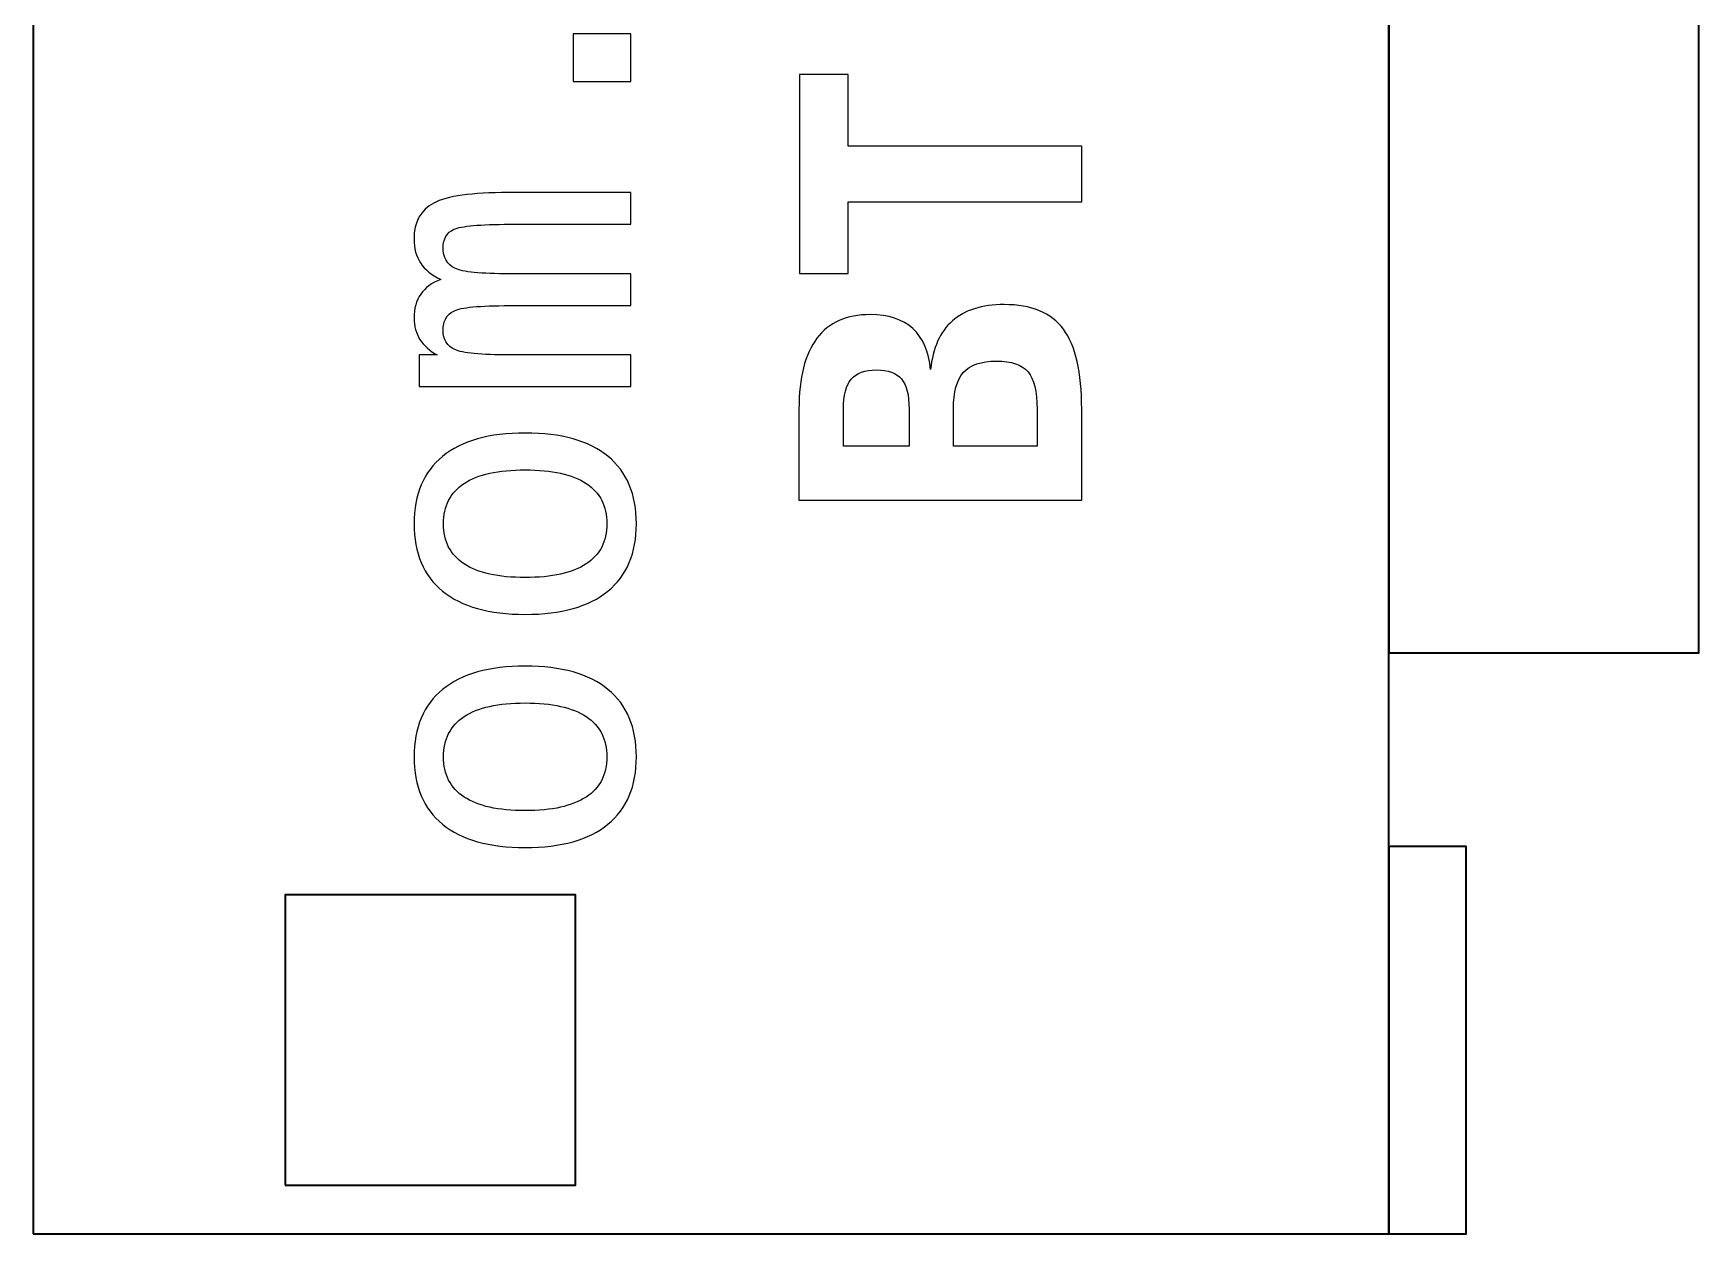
# Model space of a CAD drawing. Header units: centimetres. Extents: x -10.715 to -10.285, y -15.15 to -14.55.
# Drawn here: x -10.715 to -10.285, y -15.15 to -14.84 of the extents above; entities that cross this region are included whole.
import ezdxf

# ---------------------------------------------------------------- set-up
doc = ezdxf.new("R2010")
doc.units = ezdxf.units.CM
doc.header["$MEASUREMENT"] = 0
doc.layers.add('Layer 1', color=7, linetype='Continuous')

msp = doc.modelspace()

# ---------------------------------------------------------------- linework, layer by layer
at = {"layer": 'Layer 1', "color": 7, "lineweight": 35}
for points in [[(-10.715, -15.15), (-10.715, -15.15), (-10.715, -14.55), (-10.715, -14.55), (-10.715, -14.55), (-10.715, -14.55), (-10.365, -14.55), (-10.365, -14.55), (-10.365, -14.55), (-10.365, -14.55), (-10.365, -15.15), (-10.365, -15.15), (-10.365, -15.15), (-10.365, -15.15), (-10.715, -15.15), (-10.715, -15.15)], [(-10.365, -15), (-10.365, -15), (-10.365, -14.7), (-10.365, -14.7), (-10.365, -14.7), (-10.365, -14.7), (-10.285, -14.7), (-10.285, -14.7), (-10.285, -14.7), (-10.285, -14.7), (-10.285, -15), (-10.285, -15), (-10.285, -15), (-10.285, -15), (-10.365, -15), (-10.365, -15)], [(-10.365, -15.15), (-10.365, -15.15), (-10.365, -15.05), (-10.365, -15.05), (-10.365, -15.05), (-10.365, -15.05), (-10.345, -15.05), (-10.345, -15.05), (-10.345, -15.05), (-10.345, -15.05), (-10.345, -15.15), (-10.345, -15.15), (-10.345, -15.15), (-10.345, -15.15), (-10.365, -15.15), (-10.365, -15.15)], [(-10.65, -15.1375), (-10.65, -15.1375), (-10.65, -15.0625), (-10.65, -15.0625), (-10.65, -15.0625), (-10.65, -15.0625), (-10.575, -15.0625), (-10.575, -15.0625), (-10.575, -15.0625), (-10.575, -15.0625), (-10.575, -15.1375), (-10.575, -15.1375), (-10.575, -15.1375), (-10.575, -15.1375), (-10.65, -15.1375), (-10.65, -15.1375)]]:
    msp.add_open_spline(points, degree=3, knots=[0, 0, 0, 0, 0.25, 0.25, 0.25, 0.25, 0.5, 0.5, 0.5, 0.5, 0.75, 0.75, 0.75, 0.75, 1, 1, 1, 1], dxfattribs=at)
at = {"layer": 'Layer 1', "color": 250}
for points, knots in [([(-10.5756, -14.85247), (-10.5756, -14.85247), (-10.5756, -14.84017), (-10.5756, -14.84017), (-10.5756, -14.84017), (-10.5756, -14.84017), (-10.5607, -14.84017), (-10.5607, -14.84017), (-10.5607, -14.84017), (-10.5607, -14.84017), (-10.5607, -14.85247), (-10.5607, -14.85247), (-10.5607, -14.85247), (-10.5607, -14.85247), (-10.5756, -14.85247), (-10.5756, -14.85247)], [0, 0, 0, 0, 0.25, 0.25, 0.25, 0.25, 0.5, 0.5, 0.5, 0.5, 0.75, 0.75, 0.75, 0.75, 1, 1, 1, 1]), ([(-10.5756, -14.85247), (-10.5756, -14.85247), (-10.5756, -14.84017), (-10.5756, -14.84017), (-10.5756, -14.84017), (-10.5756, -14.84017), (-10.5607, -14.84017), (-10.5607, -14.84017), (-10.5607, -14.84017), (-10.5607, -14.84017), (-10.5607, -14.85247), (-10.5607, -14.85247), (-10.5607, -14.85247), (-10.5607, -14.85247), (-10.5756, -14.85247), (-10.5756, -14.85247)], [0, 0, 0, 0, 0.25, 0.25, 0.25, 0.25, 0.5, 0.5, 0.5, 0.5, 0.75, 0.75, 0.75, 0.75, 1, 1, 1, 1]), ([(-10.4443, -14.86915), (-10.4443, -14.86915), (-10.4443, -14.88355), (-10.4443, -14.88355), (-10.4443, -14.88355), (-10.4443, -14.88355), (-10.5046, -14.88355), (-10.5046, -14.88355), (-10.5046, -14.88355), (-10.5046, -14.88355), (-10.5046, -14.90205), (-10.5046, -14.90205), (-10.5046, -14.90205), (-10.5046, -14.90205), (-10.5172, -14.90205), (-10.5172, -14.90205), (-10.5172, -14.90205), (-10.5172, -14.90205), (-10.5172, -14.85065), (-10.5172, -14.85065), (-10.5172, -14.85065), (-10.5172, -14.85065), (-10.5046, -14.85065), (-10.5046, -14.85065), (-10.5046, -14.85065), (-10.5046, -14.85065), (-10.5046, -14.86915), (-10.5046, -14.86915), (-10.5046, -14.86915), (-10.5046, -14.86915), (-10.4443, -14.86915), (-10.4443, -14.86915)], [0, 0, 0, 0, 0.125, 0.125, 0.125, 0.125, 0.25, 0.25, 0.25, 0.25, 0.375, 0.375, 0.375, 0.375, 0.5, 0.5, 0.5, 0.5, 0.625, 0.625, 0.625, 0.625, 0.75, 0.75, 0.75, 0.75, 0.875, 0.875, 0.875, 0.875, 1, 1, 1, 1]), ([(-10.4443, -14.86915), (-10.4443, -14.86915), (-10.4443, -14.88355), (-10.4443, -14.88355), (-10.4443, -14.88355), (-10.4443, -14.88355), (-10.5046, -14.88355), (-10.5046, -14.88355), (-10.5046, -14.88355), (-10.5046, -14.88355), (-10.5046, -14.90205), (-10.5046, -14.90205), (-10.5046, -14.90205), (-10.5046, -14.90205), (-10.5172, -14.90205), (-10.5172, -14.90205), (-10.5172, -14.90205), (-10.5172, -14.90205), (-10.5172, -14.85065), (-10.5172, -14.85065), (-10.5172, -14.85065), (-10.5172, -14.85065), (-10.5046, -14.85065), (-10.5046, -14.85065), (-10.5046, -14.85065), (-10.5046, -14.85065), (-10.5046, -14.86915), (-10.5046, -14.86915), (-10.5046, -14.86915), (-10.5046, -14.86915), (-10.4443, -14.86915), (-10.4443, -14.86915)], [0, 0, 0, 0, 0.125, 0.125, 0.125, 0.125, 0.25, 0.25, 0.25, 0.25, 0.375, 0.375, 0.375, 0.375, 0.5, 0.5, 0.5, 0.5, 0.625, 0.625, 0.625, 0.625, 0.75, 0.75, 0.75, 0.75, 0.875, 0.875, 0.875, 0.875, 1, 1, 1, 1]), ([(-10.60982, -14.90355), (-10.61217, -14.90245), (-10.6139, -14.90103), (-10.61502, -14.89932), (-10.61502, -14.89932), (-10.61613, -14.89762), (-10.6167, -14.89555), (-10.6167, -14.89315), (-10.6167, -14.89315), (-10.6167, -14.88875), (-10.615, -14.88565), (-10.6116, -14.88385), (-10.6116, -14.88385), (-10.6082, -14.88203), (-10.6018, -14.88113), (-10.59238, -14.88113), (-10.59238, -14.88113), (-10.59238, -14.88113), (-10.5607, -14.88113), (-10.5607, -14.88113), (-10.5607, -14.88113), (-10.5607, -14.88113), (-10.5607, -14.88933), (-10.5607, -14.88933), (-10.5607, -14.88933), (-10.5607, -14.88933), (-10.592, -14.88933), (-10.592, -14.88933), (-10.592, -14.88933), (-10.59972, -14.88933), (-10.6045, -14.88977), (-10.60638, -14.89063), (-10.60638, -14.89063), (-10.60825, -14.89148), (-10.60918, -14.89307), (-10.60918, -14.89535), (-10.60918, -14.89535), (-10.60918, -14.89795), (-10.60818, -14.89973), (-10.60618, -14.9007), (-10.60618, -14.9007), (-10.60418, -14.90165), (-10.59945, -14.90213), (-10.592, -14.90213), (-10.592, -14.90213), (-10.592, -14.90213), (-10.5607, -14.90213), (-10.5607, -14.90213), (-10.5607, -14.90213), (-10.5607, -14.90213), (-10.5607, -14.91033), (-10.5607, -14.91033), (-10.5607, -14.91033), (-10.5607, -14.91033), (-10.592, -14.91033), (-10.592, -14.91033), (-10.592, -14.91033), (-10.59982, -14.91033), (-10.60463, -14.9108), (-10.60645, -14.91173), (-10.60645, -14.91173), (-10.60827, -14.91265), (-10.60918, -14.91432), (-10.60918, -14.91673), (-10.60918, -14.91673), (-10.60918, -14.91912), (-10.60818, -14.92077), (-10.60618, -14.92168), (-10.60618, -14.92168), (-10.60418, -14.92262), (-10.59945, -14.92308), (-10.592, -14.92308), (-10.592, -14.92308), (-10.592, -14.92308), (-10.5607, -14.92308), (-10.5607, -14.92308), (-10.5607, -14.92308), (-10.5607, -14.92308), (-10.5607, -14.93123), (-10.5607, -14.93123), (-10.5607, -14.93123), (-10.5607, -14.93123), (-10.61538, -14.93123), (-10.61538, -14.93123), (-10.61538, -14.93123), (-10.61538, -14.93123), (-10.61538, -14.92308), (-10.61538, -14.92308), (-10.61538, -14.92308), (-10.61538, -14.92308), (-10.6107, -14.92308), (-10.6107, -14.92308), (-10.6107, -14.92308), (-10.61265, -14.92202), (-10.61413, -14.92067), (-10.61517, -14.91905), (-10.61517, -14.91905), (-10.61618, -14.91745), (-10.6167, -14.91562), (-10.6167, -14.91357), (-10.6167, -14.91357), (-10.6167, -14.91108), (-10.61613, -14.90903), (-10.61498, -14.90738), (-10.61498, -14.90738), (-10.61385, -14.90573), (-10.61213, -14.90447), (-10.60982, -14.90355)], [0, 0, 0, 0, 0.037037, 0.037037, 0.037037, 0.037037, 0.074074, 0.074074, 0.074074, 0.074074, 0.111111, 0.111111, 0.111111, 0.111111, 0.148148, 0.148148, 0.148148, 0.148148, 0.185185, 0.185185, 0.185185, 0.185185, 0.222222, 0.222222, 0.222222, 0.222222, 0.259259, 0.259259, 0.259259, 0.259259, 0.296296, 0.296296, 0.296296, 0.296296, 0.333333, 0.333333, 0.333333, 0.333333, 0.37037, 0.37037, 0.37037, 0.37037, 0.407407, 0.407407, 0.407407, 0.407407, 0.444444, 0.444444, 0.444444, 0.444444, 0.481481, 0.481481, 0.481481, 0.481481, 0.518519, 0.518519, 0.518519, 0.518519, 0.555556, 0.555556, 0.555556, 0.555556, 0.592593, 0.592593, 0.592593, 0.592593, 0.62963, 0.62963, 0.62963, 0.62963, 0.666667, 0.666667, 0.666667, 0.666667, 0.703704, 0.703704, 0.703704, 0.703704, 0.740741, 0.740741, 0.740741, 0.740741, 0.777778, 0.777778, 0.777778, 0.777778, 0.814815, 0.814815, 0.814815, 0.814815, 0.851852, 0.851852, 0.851852, 0.851852, 0.888889, 0.888889, 0.888889, 0.888889, 0.925926, 0.925926, 0.925926, 0.925926, 0.962963, 0.962963, 0.962963, 0.962963, 1, 1, 1, 1]), ([(-10.60982, -14.90355), (-10.61217, -14.90245), (-10.6139, -14.90103), (-10.61502, -14.89932), (-10.61502, -14.89932), (-10.61613, -14.89762), (-10.6167, -14.89555), (-10.6167, -14.89315), (-10.6167, -14.89315), (-10.6167, -14.88875), (-10.615, -14.88565), (-10.6116, -14.88385), (-10.6116, -14.88385), (-10.6082, -14.88203), (-10.6018, -14.88113), (-10.59238, -14.88113), (-10.59238, -14.88113), (-10.59238, -14.88113), (-10.5607, -14.88113), (-10.5607, -14.88113), (-10.5607, -14.88113), (-10.5607, -14.88113), (-10.5607, -14.88933), (-10.5607, -14.88933), (-10.5607, -14.88933), (-10.5607, -14.88933), (-10.592, -14.88933), (-10.592, -14.88933), (-10.592, -14.88933), (-10.59972, -14.88933), (-10.6045, -14.88977), (-10.60638, -14.89063), (-10.60638, -14.89063), (-10.60825, -14.89148), (-10.60918, -14.89307), (-10.60918, -14.89535), (-10.60918, -14.89535), (-10.60918, -14.89795), (-10.60818, -14.89973), (-10.60618, -14.9007), (-10.60618, -14.9007), (-10.60418, -14.90165), (-10.59945, -14.90213), (-10.592, -14.90213), (-10.592, -14.90213), (-10.592, -14.90213), (-10.5607, -14.90213), (-10.5607, -14.90213), (-10.5607, -14.90213), (-10.5607, -14.90213), (-10.5607, -14.91033), (-10.5607, -14.91033), (-10.5607, -14.91033), (-10.5607, -14.91033), (-10.592, -14.91033), (-10.592, -14.91033), (-10.592, -14.91033), (-10.59982, -14.91033), (-10.60463, -14.9108), (-10.60645, -14.91173), (-10.60645, -14.91173), (-10.60827, -14.91265), (-10.60918, -14.91432), (-10.60918, -14.91673), (-10.60918, -14.91673), (-10.60918, -14.91912), (-10.60818, -14.92077), (-10.60618, -14.92168), (-10.60618, -14.92168), (-10.60418, -14.92262), (-10.59945, -14.92308), (-10.592, -14.92308), (-10.592, -14.92308), (-10.592, -14.92308), (-10.5607, -14.92308), (-10.5607, -14.92308), (-10.5607, -14.92308), (-10.5607, -14.92308), (-10.5607, -14.93123), (-10.5607, -14.93123), (-10.5607, -14.93123), (-10.5607, -14.93123), (-10.61538, -14.93123), (-10.61538, -14.93123), (-10.61538, -14.93123), (-10.61538, -14.93123), (-10.61538, -14.92308), (-10.61538, -14.92308), (-10.61538, -14.92308), (-10.61538, -14.92308), (-10.6107, -14.92308), (-10.6107, -14.92308), (-10.6107, -14.92308), (-10.61265, -14.92202), (-10.61413, -14.92067), (-10.61517, -14.91905), (-10.61517, -14.91905), (-10.61618, -14.91745), (-10.6167, -14.91562), (-10.6167, -14.91357), (-10.6167, -14.91357), (-10.6167, -14.91108), (-10.61613, -14.90903), (-10.61498, -14.90738), (-10.61498, -14.90738), (-10.61385, -14.90573), (-10.61213, -14.90447), (-10.60982, -14.90355)], [0, 0, 0, 0, 0.037037, 0.037037, 0.037037, 0.037037, 0.074074, 0.074074, 0.074074, 0.074074, 0.111111, 0.111111, 0.111111, 0.111111, 0.148148, 0.148148, 0.148148, 0.148148, 0.185185, 0.185185, 0.185185, 0.185185, 0.222222, 0.222222, 0.222222, 0.222222, 0.259259, 0.259259, 0.259259, 0.259259, 0.296296, 0.296296, 0.296296, 0.296296, 0.333333, 0.333333, 0.333333, 0.333333, 0.37037, 0.37037, 0.37037, 0.37037, 0.407407, 0.407407, 0.407407, 0.407407, 0.444444, 0.444444, 0.444444, 0.444444, 0.481481, 0.481481, 0.481481, 0.481481, 0.518519, 0.518519, 0.518519, 0.518519, 0.555556, 0.555556, 0.555556, 0.555556, 0.592593, 0.592593, 0.592593, 0.592593, 0.62963, 0.62963, 0.62963, 0.62963, 0.666667, 0.666667, 0.666667, 0.666667, 0.703704, 0.703704, 0.703704, 0.703704, 0.740741, 0.740741, 0.740741, 0.740741, 0.777778, 0.777778, 0.777778, 0.777778, 0.814815, 0.814815, 0.814815, 0.814815, 0.851852, 0.851852, 0.851852, 0.851852, 0.888889, 0.888889, 0.888889, 0.888889, 0.925926, 0.925926, 0.925926, 0.925926, 0.962963, 0.962963, 0.962963, 0.962963, 1, 1, 1, 1]), ([(-10.5173, -14.96055), (-10.5173, -14.96055), (-10.5173, -14.93707), (-10.5173, -14.93707), (-10.5173, -14.93707), (-10.5173, -14.92895), (-10.51577, -14.92287), (-10.51268, -14.91878), (-10.51268, -14.91878), (-10.50962, -14.9147), (-10.50502, -14.91265), (-10.4989, -14.91265), (-10.4989, -14.91265), (-10.4942, -14.91265), (-10.49055, -14.91385), (-10.48792, -14.91627), (-10.48792, -14.91627), (-10.48527, -14.91867), (-10.48375, -14.9222), (-10.48332, -14.92685), (-10.48332, -14.92685), (-10.48277, -14.92128), (-10.4809, -14.9171), (-10.4777, -14.91428), (-10.4777, -14.91428), (-10.47452, -14.91147), (-10.47005, -14.91007), (-10.46432, -14.91007), (-10.46432, -14.91007), (-10.45728, -14.91007), (-10.4522, -14.91218), (-10.44903, -14.91642), (-10.44903, -14.91642), (-10.44588, -14.92065), (-10.4443, -14.92753), (-10.4443, -14.93707), (-10.4443, -14.93707), (-10.4443, -14.93707), (-10.4443, -14.96055), (-10.4443, -14.96055), (-10.4443, -14.96055), (-10.4443, -14.96055), (-10.5173, -14.96055), (-10.5173, -14.96055)], [0, 0, 0, 0, 0.090909, 0.090909, 0.090909, 0.090909, 0.181818, 0.181818, 0.181818, 0.181818, 0.272727, 0.272727, 0.272727, 0.272727, 0.363636, 0.363636, 0.363636, 0.363636, 0.454545, 0.454545, 0.454545, 0.454545, 0.545455, 0.545455, 0.545455, 0.545455, 0.636364, 0.636364, 0.636364, 0.636364, 0.727273, 0.727273, 0.727273, 0.727273, 0.818182, 0.818182, 0.818182, 0.818182, 0.909091, 0.909091, 0.909091, 0.909091, 1, 1, 1, 1]), ([(-10.5173, -14.96055), (-10.5173, -14.96055), (-10.5173, -14.93707), (-10.5173, -14.93707), (-10.5173, -14.93707), (-10.5173, -14.92895), (-10.51577, -14.92287), (-10.51268, -14.91878), (-10.51268, -14.91878), (-10.50962, -14.9147), (-10.50502, -14.91265), (-10.4989, -14.91265), (-10.4989, -14.91265), (-10.4942, -14.91265), (-10.49055, -14.91385), (-10.48792, -14.91627), (-10.48792, -14.91627), (-10.48527, -14.91867), (-10.48375, -14.9222), (-10.48332, -14.92685), (-10.48332, -14.92685), (-10.48277, -14.92128), (-10.4809, -14.9171), (-10.4777, -14.91428), (-10.4777, -14.91428), (-10.47452, -14.91147), (-10.47005, -14.91007), (-10.46432, -14.91007), (-10.46432, -14.91007), (-10.45728, -14.91007), (-10.4522, -14.91218), (-10.44903, -14.91642), (-10.44903, -14.91642), (-10.44588, -14.92065), (-10.4443, -14.92753), (-10.4443, -14.93707), (-10.4443, -14.93707), (-10.4443, -14.93707), (-10.4443, -14.96055), (-10.4443, -14.96055), (-10.4443, -14.96055), (-10.4443, -14.96055), (-10.5173, -14.96055), (-10.5173, -14.96055)], [0, 0, 0, 0, 0.090909, 0.090909, 0.090909, 0.090909, 0.181818, 0.181818, 0.181818, 0.181818, 0.272727, 0.272727, 0.272727, 0.272727, 0.363636, 0.363636, 0.363636, 0.363636, 0.454545, 0.454545, 0.454545, 0.454545, 0.545455, 0.545455, 0.545455, 0.545455, 0.636364, 0.636364, 0.636364, 0.636364, 0.727273, 0.727273, 0.727273, 0.727273, 0.818182, 0.818182, 0.818182, 0.818182, 0.909091, 0.909091, 0.909091, 0.909091, 1, 1, 1, 1]), ([(-10.47742, -14.94663), (-10.47742, -14.94663), (-10.45582, -14.94663), (-10.45582, -14.94663), (-10.45582, -14.94663), (-10.45582, -14.94663), (-10.45582, -14.93707), (-10.45582, -14.93707), (-10.45582, -14.93707), (-10.45582, -14.93247), (-10.4566, -14.92927), (-10.45817, -14.92742), (-10.45817, -14.92742), (-10.45973, -14.92558), (-10.46245, -14.92467), (-10.46632, -14.92467), (-10.46632, -14.92467), (-10.47027, -14.92467), (-10.4731, -14.92563), (-10.47483, -14.92755), (-10.47483, -14.92755), (-10.47655, -14.92947), (-10.47742, -14.93263), (-10.47742, -14.93707), (-10.47742, -14.93707), (-10.47742, -14.93707), (-10.47742, -14.94663), (-10.47742, -14.94663)], [0, 0, 0, 0, 0.142857, 0.142857, 0.142857, 0.142857, 0.285714, 0.285714, 0.285714, 0.285714, 0.428571, 0.428571, 0.428571, 0.428571, 0.571429, 0.571429, 0.571429, 0.571429, 0.714286, 0.714286, 0.714286, 0.714286, 0.857143, 0.857143, 0.857143, 0.857143, 1, 1, 1, 1]), ([(-10.47742, -14.94663), (-10.47742, -14.94663), (-10.45582, -14.94663), (-10.45582, -14.94663), (-10.45582, -14.94663), (-10.45582, -14.94663), (-10.45582, -14.93707), (-10.45582, -14.93707), (-10.45582, -14.93707), (-10.45582, -14.93247), (-10.4566, -14.92927), (-10.45817, -14.92742), (-10.45817, -14.92742), (-10.45973, -14.92558), (-10.46245, -14.92467), (-10.46632, -14.92467), (-10.46632, -14.92467), (-10.47027, -14.92467), (-10.4731, -14.92563), (-10.47483, -14.92755), (-10.47483, -14.92755), (-10.47655, -14.92947), (-10.47742, -14.93263), (-10.47742, -14.93707), (-10.47742, -14.93707), (-10.47742, -14.93707), (-10.47742, -14.94663), (-10.47742, -14.94663)], [0, 0, 0, 0, 0.142857, 0.142857, 0.142857, 0.142857, 0.285714, 0.285714, 0.285714, 0.285714, 0.428571, 0.428571, 0.428571, 0.428571, 0.571429, 0.571429, 0.571429, 0.571429, 0.714286, 0.714286, 0.714286, 0.714286, 0.857143, 0.857143, 0.857143, 0.857143, 1, 1, 1, 1]), ([(-10.50583, -14.94663), (-10.50583, -14.94663), (-10.48888, -14.94663), (-10.48888, -14.94663), (-10.48888, -14.94663), (-10.48888, -14.94663), (-10.48888, -14.93707), (-10.48888, -14.93707), (-10.48888, -14.93707), (-10.48888, -14.93342), (-10.48953, -14.93082), (-10.49083, -14.92927), (-10.49083, -14.92927), (-10.49213, -14.92772), (-10.49428, -14.92695), (-10.49728, -14.92695), (-10.49728, -14.92695), (-10.50028, -14.92695), (-10.50245, -14.92773), (-10.5038, -14.92932), (-10.5038, -14.92932), (-10.50515, -14.9309), (-10.50583, -14.93348), (-10.50583, -14.93707), (-10.50583, -14.93707), (-10.50583, -14.93707), (-10.50583, -14.94663), (-10.50583, -14.94663)], [0, 0, 0, 0, 0.142857, 0.142857, 0.142857, 0.142857, 0.285714, 0.285714, 0.285714, 0.285714, 0.428571, 0.428571, 0.428571, 0.428571, 0.571429, 0.571429, 0.571429, 0.571429, 0.714286, 0.714286, 0.714286, 0.714286, 0.857143, 0.857143, 0.857143, 0.857143, 1, 1, 1, 1]), ([(-10.50583, -14.94663), (-10.50583, -14.94663), (-10.48888, -14.94663), (-10.48888, -14.94663), (-10.48888, -14.94663), (-10.48888, -14.94663), (-10.48888, -14.93707), (-10.48888, -14.93707), (-10.48888, -14.93707), (-10.48888, -14.93342), (-10.48953, -14.93082), (-10.49083, -14.92927), (-10.49083, -14.92927), (-10.49213, -14.92772), (-10.49428, -14.92695), (-10.49728, -14.92695), (-10.49728, -14.92695), (-10.50028, -14.92695), (-10.50245, -14.92773), (-10.5038, -14.92932), (-10.5038, -14.92932), (-10.50515, -14.9309), (-10.50583, -14.93348), (-10.50583, -14.93707), (-10.50583, -14.93707), (-10.50583, -14.93707), (-10.50583, -14.94663), (-10.50583, -14.94663)], [0, 0, 0, 0, 0.142857, 0.142857, 0.142857, 0.142857, 0.285714, 0.285714, 0.285714, 0.285714, 0.428571, 0.428571, 0.428571, 0.428571, 0.571429, 0.571429, 0.571429, 0.571429, 0.714286, 0.714286, 0.714286, 0.714286, 0.857143, 0.857143, 0.857143, 0.857143, 1, 1, 1, 1]), ([(-10.6167, -14.96667), (-10.6167, -14.95908), (-10.61425, -14.95328), (-10.60933, -14.94927), (-10.60933, -14.94927), (-10.60442, -14.94525), (-10.5973, -14.94323), (-10.58798, -14.94323), (-10.58798, -14.94323), (-10.57865, -14.94323), (-10.57153, -14.94523), (-10.56663, -14.94923), (-10.56663, -14.94923), (-10.56173, -14.95325), (-10.55928, -14.95905), (-10.55928, -14.96667), (-10.55928, -14.96667), (-10.55928, -14.97427), (-10.56173, -14.98005), (-10.56663, -14.98407), (-10.56663, -14.98407), (-10.57153, -14.98807), (-10.57865, -14.99007), (-10.58798, -14.99007), (-10.58798, -14.99007), (-10.5973, -14.99007), (-10.60442, -14.98807), (-10.60933, -14.98407), (-10.60933, -14.98407), (-10.61425, -14.98005), (-10.6167, -14.97427), (-10.6167, -14.96667)], [0, 0, 0, 0, 0.125, 0.125, 0.125, 0.125, 0.25, 0.25, 0.25, 0.25, 0.375, 0.375, 0.375, 0.375, 0.5, 0.5, 0.5, 0.5, 0.625, 0.625, 0.625, 0.625, 0.75, 0.75, 0.75, 0.75, 0.875, 0.875, 0.875, 0.875, 1, 1, 1, 1]), ([(-10.6167, -14.96667), (-10.6167, -14.95908), (-10.61425, -14.95328), (-10.60933, -14.94927), (-10.60933, -14.94927), (-10.60442, -14.94525), (-10.5973, -14.94323), (-10.58798, -14.94323), (-10.58798, -14.94323), (-10.57865, -14.94323), (-10.57153, -14.94523), (-10.56663, -14.94923), (-10.56663, -14.94923), (-10.56173, -14.95325), (-10.55928, -14.95905), (-10.55928, -14.96667), (-10.55928, -14.96667), (-10.55928, -14.97427), (-10.56173, -14.98005), (-10.56663, -14.98407), (-10.56663, -14.98407), (-10.57153, -14.98807), (-10.57865, -14.99007), (-10.58798, -14.99007), (-10.58798, -14.99007), (-10.5973, -14.99007), (-10.60442, -14.98807), (-10.60933, -14.98407), (-10.60933, -14.98407), (-10.61425, -14.98005), (-10.6167, -14.97427), (-10.6167, -14.96667)], [0, 0, 0, 0, 0.125, 0.125, 0.125, 0.125, 0.25, 0.25, 0.25, 0.25, 0.375, 0.375, 0.375, 0.375, 0.5, 0.5, 0.5, 0.5, 0.625, 0.625, 0.625, 0.625, 0.75, 0.75, 0.75, 0.75, 0.875, 0.875, 0.875, 0.875, 1, 1, 1, 1]), ([(-10.60908, -14.96667), (-10.60908, -14.97123), (-10.60732, -14.97468), (-10.60377, -14.97703), (-10.60377, -14.97703), (-10.60022, -14.97938), (-10.59495, -14.98055), (-10.58798, -14.98055), (-10.58798, -14.98055), (-10.58107, -14.98055), (-10.57582, -14.97938), (-10.57225, -14.97703), (-10.57225, -14.97703), (-10.56868, -14.97468), (-10.5669, -14.97123), (-10.5669, -14.96667), (-10.5669, -14.96667), (-10.5669, -14.96208), (-10.56868, -14.95862), (-10.57225, -14.95627), (-10.57225, -14.95627), (-10.57582, -14.95392), (-10.58107, -14.95275), (-10.58798, -14.95275), (-10.58798, -14.95275), (-10.59495, -14.95275), (-10.60022, -14.95392), (-10.60377, -14.95627), (-10.60377, -14.95627), (-10.60732, -14.95862), (-10.60908, -14.96208), (-10.60908, -14.96667)], [0, 0, 0, 0, 0.125, 0.125, 0.125, 0.125, 0.25, 0.25, 0.25, 0.25, 0.375, 0.375, 0.375, 0.375, 0.5, 0.5, 0.5, 0.5, 0.625, 0.625, 0.625, 0.625, 0.75, 0.75, 0.75, 0.75, 0.875, 0.875, 0.875, 0.875, 1, 1, 1, 1]), ([(-10.60908, -14.96667), (-10.60908, -14.97123), (-10.60732, -14.97468), (-10.60377, -14.97703), (-10.60377, -14.97703), (-10.60022, -14.97938), (-10.59495, -14.98055), (-10.58798, -14.98055), (-10.58798, -14.98055), (-10.58107, -14.98055), (-10.57582, -14.97938), (-10.57225, -14.97703), (-10.57225, -14.97703), (-10.56868, -14.97468), (-10.5669, -14.97123), (-10.5669, -14.96667), (-10.5669, -14.96667), (-10.5669, -14.96208), (-10.56868, -14.95862), (-10.57225, -14.95627), (-10.57225, -14.95627), (-10.57582, -14.95392), (-10.58107, -14.95275), (-10.58798, -14.95275), (-10.58798, -14.95275), (-10.59495, -14.95275), (-10.60022, -14.95392), (-10.60377, -14.95627), (-10.60377, -14.95627), (-10.60732, -14.95862), (-10.60908, -14.96208), (-10.60908, -14.96667)], [0, 0, 0, 0, 0.125, 0.125, 0.125, 0.125, 0.25, 0.25, 0.25, 0.25, 0.375, 0.375, 0.375, 0.375, 0.5, 0.5, 0.5, 0.5, 0.625, 0.625, 0.625, 0.625, 0.75, 0.75, 0.75, 0.75, 0.875, 0.875, 0.875, 0.875, 1, 1, 1, 1]), ([(-10.6167, -15.02687), (-10.6167, -15.01928), (-10.61425, -15.01348), (-10.60933, -15.00947), (-10.60933, -15.00947), (-10.60442, -15.00545), (-10.5973, -15.00343), (-10.58798, -15.00343), (-10.58798, -15.00343), (-10.57865, -15.00343), (-10.57153, -15.00543), (-10.56663, -15.00943), (-10.56663, -15.00943), (-10.56173, -15.01345), (-10.55928, -15.01925), (-10.55928, -15.02687), (-10.55928, -15.02687), (-10.55928, -15.03447), (-10.56173, -15.04025), (-10.56663, -15.04427), (-10.56663, -15.04427), (-10.57153, -15.04827), (-10.57865, -15.05027), (-10.58798, -15.05027), (-10.58798, -15.05027), (-10.5973, -15.05027), (-10.60442, -15.04827), (-10.60933, -15.04427), (-10.60933, -15.04427), (-10.61425, -15.04025), (-10.6167, -15.03447), (-10.6167, -15.02687)], [0, 0, 0, 0, 0.125, 0.125, 0.125, 0.125, 0.25, 0.25, 0.25, 0.25, 0.375, 0.375, 0.375, 0.375, 0.5, 0.5, 0.5, 0.5, 0.625, 0.625, 0.625, 0.625, 0.75, 0.75, 0.75, 0.75, 0.875, 0.875, 0.875, 0.875, 1, 1, 1, 1]), ([(-10.6167, -15.02687), (-10.6167, -15.01928), (-10.61425, -15.01348), (-10.60933, -15.00947), (-10.60933, -15.00947), (-10.60442, -15.00545), (-10.5973, -15.00343), (-10.58798, -15.00343), (-10.58798, -15.00343), (-10.57865, -15.00343), (-10.57153, -15.00543), (-10.56663, -15.00943), (-10.56663, -15.00943), (-10.56173, -15.01345), (-10.55928, -15.01925), (-10.55928, -15.02687), (-10.55928, -15.02687), (-10.55928, -15.03447), (-10.56173, -15.04025), (-10.56663, -15.04427), (-10.56663, -15.04427), (-10.57153, -15.04827), (-10.57865, -15.05027), (-10.58798, -15.05027), (-10.58798, -15.05027), (-10.5973, -15.05027), (-10.60442, -15.04827), (-10.60933, -15.04427), (-10.60933, -15.04427), (-10.61425, -15.04025), (-10.6167, -15.03447), (-10.6167, -15.02687)], [0, 0, 0, 0, 0.125, 0.125, 0.125, 0.125, 0.25, 0.25, 0.25, 0.25, 0.375, 0.375, 0.375, 0.375, 0.5, 0.5, 0.5, 0.5, 0.625, 0.625, 0.625, 0.625, 0.75, 0.75, 0.75, 0.75, 0.875, 0.875, 0.875, 0.875, 1, 1, 1, 1]), ([(-10.60908, -15.02687), (-10.60908, -15.03143), (-10.60732, -15.03488), (-10.60377, -15.03723), (-10.60377, -15.03723), (-10.60022, -15.03958), (-10.59495, -15.04075), (-10.58798, -15.04075), (-10.58798, -15.04075), (-10.58107, -15.04075), (-10.57582, -15.03958), (-10.57225, -15.03723), (-10.57225, -15.03723), (-10.56868, -15.03488), (-10.5669, -15.03143), (-10.5669, -15.02687), (-10.5669, -15.02687), (-10.5669, -15.02228), (-10.56868, -15.01882), (-10.57225, -15.01647), (-10.57225, -15.01647), (-10.57582, -15.01412), (-10.58107, -15.01295), (-10.58798, -15.01295), (-10.58798, -15.01295), (-10.59495, -15.01295), (-10.60022, -15.01412), (-10.60377, -15.01647), (-10.60377, -15.01647), (-10.60732, -15.01882), (-10.60908, -15.02228), (-10.60908, -15.02687)], [0, 0, 0, 0, 0.125, 0.125, 0.125, 0.125, 0.25, 0.25, 0.25, 0.25, 0.375, 0.375, 0.375, 0.375, 0.5, 0.5, 0.5, 0.5, 0.625, 0.625, 0.625, 0.625, 0.75, 0.75, 0.75, 0.75, 0.875, 0.875, 0.875, 0.875, 1, 1, 1, 1]), ([(-10.60908, -15.02687), (-10.60908, -15.03143), (-10.60732, -15.03488), (-10.60377, -15.03723), (-10.60377, -15.03723), (-10.60022, -15.03958), (-10.59495, -15.04075), (-10.58798, -15.04075), (-10.58798, -15.04075), (-10.58107, -15.04075), (-10.57582, -15.03958), (-10.57225, -15.03723), (-10.57225, -15.03723), (-10.56868, -15.03488), (-10.5669, -15.03143), (-10.5669, -15.02687), (-10.5669, -15.02687), (-10.5669, -15.02228), (-10.56868, -15.01882), (-10.57225, -15.01647), (-10.57225, -15.01647), (-10.57582, -15.01412), (-10.58107, -15.01295), (-10.58798, -15.01295), (-10.58798, -15.01295), (-10.59495, -15.01295), (-10.60022, -15.01412), (-10.60377, -15.01647), (-10.60377, -15.01647), (-10.60732, -15.01882), (-10.60908, -15.02228), (-10.60908, -15.02687)], [0, 0, 0, 0, 0.125, 0.125, 0.125, 0.125, 0.25, 0.25, 0.25, 0.25, 0.375, 0.375, 0.375, 0.375, 0.5, 0.5, 0.5, 0.5, 0.625, 0.625, 0.625, 0.625, 0.75, 0.75, 0.75, 0.75, 0.875, 0.875, 0.875, 0.875, 1, 1, 1, 1])]:
    msp.add_open_spline(points, degree=3, knots=knots, dxfattribs=at)
at = {"layer": 'Layer 1', "color": 7, "lineweight": 20}
for points, knots in [([(-10.5756, -14.85247), (-10.5756, -14.85247), (-10.5756, -14.84017), (-10.5756, -14.84017), (-10.5756, -14.84017), (-10.5756, -14.84017), (-10.5607, -14.84017), (-10.5607, -14.84017), (-10.5607, -14.84017), (-10.5607, -14.84017), (-10.5607, -14.85247), (-10.5607, -14.85247), (-10.5607, -14.85247), (-10.5607, -14.85247), (-10.5756, -14.85247), (-10.5756, -14.85247)], [0, 0, 0, 0, 0.25, 0.25, 0.25, 0.25, 0.5, 0.5, 0.5, 0.5, 0.75, 0.75, 0.75, 0.75, 1, 1, 1, 1]), ([(-10.4443, -14.86915), (-10.4443, -14.86915), (-10.4443, -14.88355), (-10.4443, -14.88355), (-10.4443, -14.88355), (-10.4443, -14.88355), (-10.5046, -14.88355), (-10.5046, -14.88355), (-10.5046, -14.88355), (-10.5046, -14.88355), (-10.5046, -14.90205), (-10.5046, -14.90205), (-10.5046, -14.90205), (-10.5046, -14.90205), (-10.5172, -14.90205), (-10.5172, -14.90205), (-10.5172, -14.90205), (-10.5172, -14.90205), (-10.5172, -14.85065), (-10.5172, -14.85065), (-10.5172, -14.85065), (-10.5172, -14.85065), (-10.5046, -14.85065), (-10.5046, -14.85065), (-10.5046, -14.85065), (-10.5046, -14.85065), (-10.5046, -14.86915), (-10.5046, -14.86915), (-10.5046, -14.86915), (-10.5046, -14.86915), (-10.4443, -14.86915), (-10.4443, -14.86915)], [0, 0, 0, 0, 0.125, 0.125, 0.125, 0.125, 0.25, 0.25, 0.25, 0.25, 0.375, 0.375, 0.375, 0.375, 0.5, 0.5, 0.5, 0.5, 0.625, 0.625, 0.625, 0.625, 0.75, 0.75, 0.75, 0.75, 0.875, 0.875, 0.875, 0.875, 1, 1, 1, 1]), ([(-10.60982, -14.90355), (-10.61217, -14.90245), (-10.6139, -14.90103), (-10.61502, -14.89932), (-10.61502, -14.89932), (-10.61613, -14.89762), (-10.6167, -14.89555), (-10.6167, -14.89315), (-10.6167, -14.89315), (-10.6167, -14.88875), (-10.615, -14.88565), (-10.6116, -14.88385), (-10.6116, -14.88385), (-10.6082, -14.88203), (-10.6018, -14.88113), (-10.59238, -14.88113), (-10.59238, -14.88113), (-10.59238, -14.88113), (-10.5607, -14.88113), (-10.5607, -14.88113), (-10.5607, -14.88113), (-10.5607, -14.88113), (-10.5607, -14.88933), (-10.5607, -14.88933), (-10.5607, -14.88933), (-10.5607, -14.88933), (-10.592, -14.88933), (-10.592, -14.88933), (-10.592, -14.88933), (-10.59972, -14.88933), (-10.6045, -14.88977), (-10.60638, -14.89063), (-10.60638, -14.89063), (-10.60825, -14.89148), (-10.60918, -14.89307), (-10.60918, -14.89535), (-10.60918, -14.89535), (-10.60918, -14.89795), (-10.60818, -14.89973), (-10.60618, -14.9007), (-10.60618, -14.9007), (-10.60418, -14.90165), (-10.59945, -14.90213), (-10.592, -14.90213), (-10.592, -14.90213), (-10.592, -14.90213), (-10.5607, -14.90213), (-10.5607, -14.90213), (-10.5607, -14.90213), (-10.5607, -14.90213), (-10.5607, -14.91033), (-10.5607, -14.91033), (-10.5607, -14.91033), (-10.5607, -14.91033), (-10.592, -14.91033), (-10.592, -14.91033), (-10.592, -14.91033), (-10.59982, -14.91033), (-10.60463, -14.9108), (-10.60645, -14.91173), (-10.60645, -14.91173), (-10.60827, -14.91265), (-10.60918, -14.91432), (-10.60918, -14.91673), (-10.60918, -14.91673), (-10.60918, -14.91912), (-10.60818, -14.92077), (-10.60618, -14.92168), (-10.60618, -14.92168), (-10.60418, -14.92262), (-10.59945, -14.92308), (-10.592, -14.92308), (-10.592, -14.92308), (-10.592, -14.92308), (-10.5607, -14.92308), (-10.5607, -14.92308), (-10.5607, -14.92308), (-10.5607, -14.92308), (-10.5607, -14.93123), (-10.5607, -14.93123), (-10.5607, -14.93123), (-10.5607, -14.93123), (-10.61538, -14.93123), (-10.61538, -14.93123), (-10.61538, -14.93123), (-10.61538, -14.93123), (-10.61538, -14.92308), (-10.61538, -14.92308), (-10.61538, -14.92308), (-10.61538, -14.92308), (-10.6107, -14.92308), (-10.6107, -14.92308), (-10.6107, -14.92308), (-10.61265, -14.92202), (-10.61413, -14.92067), (-10.61517, -14.91905), (-10.61517, -14.91905), (-10.61618, -14.91745), (-10.6167, -14.91562), (-10.6167, -14.91357), (-10.6167, -14.91357), (-10.6167, -14.91108), (-10.61613, -14.90903), (-10.61498, -14.90738), (-10.61498, -14.90738), (-10.61385, -14.90573), (-10.61213, -14.90447), (-10.60982, -14.90355)], [0, 0, 0, 0, 0.037037, 0.037037, 0.037037, 0.037037, 0.074074, 0.074074, 0.074074, 0.074074, 0.111111, 0.111111, 0.111111, 0.111111, 0.148148, 0.148148, 0.148148, 0.148148, 0.185185, 0.185185, 0.185185, 0.185185, 0.222222, 0.222222, 0.222222, 0.222222, 0.259259, 0.259259, 0.259259, 0.259259, 0.296296, 0.296296, 0.296296, 0.296296, 0.333333, 0.333333, 0.333333, 0.333333, 0.37037, 0.37037, 0.37037, 0.37037, 0.407407, 0.407407, 0.407407, 0.407407, 0.444444, 0.444444, 0.444444, 0.444444, 0.481481, 0.481481, 0.481481, 0.481481, 0.518519, 0.518519, 0.518519, 0.518519, 0.555556, 0.555556, 0.555556, 0.555556, 0.592593, 0.592593, 0.592593, 0.592593, 0.62963, 0.62963, 0.62963, 0.62963, 0.666667, 0.666667, 0.666667, 0.666667, 0.703704, 0.703704, 0.703704, 0.703704, 0.740741, 0.740741, 0.740741, 0.740741, 0.777778, 0.777778, 0.777778, 0.777778, 0.814815, 0.814815, 0.814815, 0.814815, 0.851852, 0.851852, 0.851852, 0.851852, 0.888889, 0.888889, 0.888889, 0.888889, 0.925926, 0.925926, 0.925926, 0.925926, 0.962963, 0.962963, 0.962963, 0.962963, 1, 1, 1, 1]), ([(-10.5173, -14.96055), (-10.5173, -14.96055), (-10.5173, -14.93707), (-10.5173, -14.93707), (-10.5173, -14.93707), (-10.5173, -14.92895), (-10.51577, -14.92287), (-10.51268, -14.91878), (-10.51268, -14.91878), (-10.50962, -14.9147), (-10.50502, -14.91265), (-10.4989, -14.91265), (-10.4989, -14.91265), (-10.4942, -14.91265), (-10.49055, -14.91385), (-10.48792, -14.91627), (-10.48792, -14.91627), (-10.48527, -14.91867), (-10.48375, -14.9222), (-10.48332, -14.92685), (-10.48332, -14.92685), (-10.48277, -14.92128), (-10.4809, -14.9171), (-10.4777, -14.91428), (-10.4777, -14.91428), (-10.47452, -14.91147), (-10.47005, -14.91007), (-10.46432, -14.91007), (-10.46432, -14.91007), (-10.45728, -14.91007), (-10.4522, -14.91218), (-10.44903, -14.91642), (-10.44903, -14.91642), (-10.44588, -14.92065), (-10.4443, -14.92753), (-10.4443, -14.93707), (-10.4443, -14.93707), (-10.4443, -14.93707), (-10.4443, -14.96055), (-10.4443, -14.96055), (-10.4443, -14.96055), (-10.4443, -14.96055), (-10.5173, -14.96055), (-10.5173, -14.96055)], [0, 0, 0, 0, 0.090909, 0.090909, 0.090909, 0.090909, 0.181818, 0.181818, 0.181818, 0.181818, 0.272727, 0.272727, 0.272727, 0.272727, 0.363636, 0.363636, 0.363636, 0.363636, 0.454545, 0.454545, 0.454545, 0.454545, 0.545455, 0.545455, 0.545455, 0.545455, 0.636364, 0.636364, 0.636364, 0.636364, 0.727273, 0.727273, 0.727273, 0.727273, 0.818182, 0.818182, 0.818182, 0.818182, 0.909091, 0.909091, 0.909091, 0.909091, 1, 1, 1, 1]), ([(-10.47742, -14.94663), (-10.47742, -14.94663), (-10.45582, -14.94663), (-10.45582, -14.94663), (-10.45582, -14.94663), (-10.45582, -14.94663), (-10.45582, -14.93707), (-10.45582, -14.93707), (-10.45582, -14.93707), (-10.45582, -14.93247), (-10.4566, -14.92927), (-10.45817, -14.92742), (-10.45817, -14.92742), (-10.45973, -14.92558), (-10.46245, -14.92467), (-10.46632, -14.92467), (-10.46632, -14.92467), (-10.47027, -14.92467), (-10.4731, -14.92563), (-10.47483, -14.92755), (-10.47483, -14.92755), (-10.47655, -14.92947), (-10.47742, -14.93263), (-10.47742, -14.93707), (-10.47742, -14.93707), (-10.47742, -14.93707), (-10.47742, -14.94663), (-10.47742, -14.94663)], [0, 0, 0, 0, 0.142857, 0.142857, 0.142857, 0.142857, 0.285714, 0.285714, 0.285714, 0.285714, 0.428571, 0.428571, 0.428571, 0.428571, 0.571429, 0.571429, 0.571429, 0.571429, 0.714286, 0.714286, 0.714286, 0.714286, 0.857143, 0.857143, 0.857143, 0.857143, 1, 1, 1, 1]), ([(-10.50583, -14.94663), (-10.50583, -14.94663), (-10.48888, -14.94663), (-10.48888, -14.94663), (-10.48888, -14.94663), (-10.48888, -14.94663), (-10.48888, -14.93707), (-10.48888, -14.93707), (-10.48888, -14.93707), (-10.48888, -14.93342), (-10.48953, -14.93082), (-10.49083, -14.92927), (-10.49083, -14.92927), (-10.49213, -14.92772), (-10.49428, -14.92695), (-10.49728, -14.92695), (-10.49728, -14.92695), (-10.50028, -14.92695), (-10.50245, -14.92773), (-10.5038, -14.92932), (-10.5038, -14.92932), (-10.50515, -14.9309), (-10.50583, -14.93348), (-10.50583, -14.93707), (-10.50583, -14.93707), (-10.50583, -14.93707), (-10.50583, -14.94663), (-10.50583, -14.94663)], [0, 0, 0, 0, 0.142857, 0.142857, 0.142857, 0.142857, 0.285714, 0.285714, 0.285714, 0.285714, 0.428571, 0.428571, 0.428571, 0.428571, 0.571429, 0.571429, 0.571429, 0.571429, 0.714286, 0.714286, 0.714286, 0.714286, 0.857143, 0.857143, 0.857143, 0.857143, 1, 1, 1, 1]), ([(-10.6167, -14.96667), (-10.6167, -14.95908), (-10.61425, -14.95328), (-10.60933, -14.94927), (-10.60933, -14.94927), (-10.60442, -14.94525), (-10.5973, -14.94323), (-10.58798, -14.94323), (-10.58798, -14.94323), (-10.57865, -14.94323), (-10.57153, -14.94523), (-10.56663, -14.94923), (-10.56663, -14.94923), (-10.56173, -14.95325), (-10.55928, -14.95905), (-10.55928, -14.96667), (-10.55928, -14.96667), (-10.55928, -14.97427), (-10.56173, -14.98005), (-10.56663, -14.98407), (-10.56663, -14.98407), (-10.57153, -14.98807), (-10.57865, -14.99007), (-10.58798, -14.99007), (-10.58798, -14.99007), (-10.5973, -14.99007), (-10.60442, -14.98807), (-10.60933, -14.98407), (-10.60933, -14.98407), (-10.61425, -14.98005), (-10.6167, -14.97427), (-10.6167, -14.96667)], [0, 0, 0, 0, 0.125, 0.125, 0.125, 0.125, 0.25, 0.25, 0.25, 0.25, 0.375, 0.375, 0.375, 0.375, 0.5, 0.5, 0.5, 0.5, 0.625, 0.625, 0.625, 0.625, 0.75, 0.75, 0.75, 0.75, 0.875, 0.875, 0.875, 0.875, 1, 1, 1, 1]), ([(-10.60908, -14.96667), (-10.60908, -14.97123), (-10.60732, -14.97468), (-10.60377, -14.97703), (-10.60377, -14.97703), (-10.60022, -14.97938), (-10.59495, -14.98055), (-10.58798, -14.98055), (-10.58798, -14.98055), (-10.58107, -14.98055), (-10.57582, -14.97938), (-10.57225, -14.97703), (-10.57225, -14.97703), (-10.56868, -14.97468), (-10.5669, -14.97123), (-10.5669, -14.96667), (-10.5669, -14.96667), (-10.5669, -14.96208), (-10.56868, -14.95862), (-10.57225, -14.95627), (-10.57225, -14.95627), (-10.57582, -14.95392), (-10.58107, -14.95275), (-10.58798, -14.95275), (-10.58798, -14.95275), (-10.59495, -14.95275), (-10.60022, -14.95392), (-10.60377, -14.95627), (-10.60377, -14.95627), (-10.60732, -14.95862), (-10.60908, -14.96208), (-10.60908, -14.96667)], [0, 0, 0, 0, 0.125, 0.125, 0.125, 0.125, 0.25, 0.25, 0.25, 0.25, 0.375, 0.375, 0.375, 0.375, 0.5, 0.5, 0.5, 0.5, 0.625, 0.625, 0.625, 0.625, 0.75, 0.75, 0.75, 0.75, 0.875, 0.875, 0.875, 0.875, 1, 1, 1, 1]), ([(-10.6167, -15.02687), (-10.6167, -15.01928), (-10.61425, -15.01348), (-10.60933, -15.00947), (-10.60933, -15.00947), (-10.60442, -15.00545), (-10.5973, -15.00343), (-10.58798, -15.00343), (-10.58798, -15.00343), (-10.57865, -15.00343), (-10.57153, -15.00543), (-10.56663, -15.00943), (-10.56663, -15.00943), (-10.56173, -15.01345), (-10.55928, -15.01925), (-10.55928, -15.02687), (-10.55928, -15.02687), (-10.55928, -15.03447), (-10.56173, -15.04025), (-10.56663, -15.04427), (-10.56663, -15.04427), (-10.57153, -15.04827), (-10.57865, -15.05027), (-10.58798, -15.05027), (-10.58798, -15.05027), (-10.5973, -15.05027), (-10.60442, -15.04827), (-10.60933, -15.04427), (-10.60933, -15.04427), (-10.61425, -15.04025), (-10.6167, -15.03447), (-10.6167, -15.02687)], [0, 0, 0, 0, 0.125, 0.125, 0.125, 0.125, 0.25, 0.25, 0.25, 0.25, 0.375, 0.375, 0.375, 0.375, 0.5, 0.5, 0.5, 0.5, 0.625, 0.625, 0.625, 0.625, 0.75, 0.75, 0.75, 0.75, 0.875, 0.875, 0.875, 0.875, 1, 1, 1, 1]), ([(-10.60908, -15.02687), (-10.60908, -15.03143), (-10.60732, -15.03488), (-10.60377, -15.03723), (-10.60377, -15.03723), (-10.60022, -15.03958), (-10.59495, -15.04075), (-10.58798, -15.04075), (-10.58798, -15.04075), (-10.58107, -15.04075), (-10.57582, -15.03958), (-10.57225, -15.03723), (-10.57225, -15.03723), (-10.56868, -15.03488), (-10.5669, -15.03143), (-10.5669, -15.02687), (-10.5669, -15.02687), (-10.5669, -15.02228), (-10.56868, -15.01882), (-10.57225, -15.01647), (-10.57225, -15.01647), (-10.57582, -15.01412), (-10.58107, -15.01295), (-10.58798, -15.01295), (-10.58798, -15.01295), (-10.59495, -15.01295), (-10.60022, -15.01412), (-10.60377, -15.01647), (-10.60377, -15.01647), (-10.60732, -15.01882), (-10.60908, -15.02228), (-10.60908, -15.02687)], [0, 0, 0, 0, 0.125, 0.125, 0.125, 0.125, 0.25, 0.25, 0.25, 0.25, 0.375, 0.375, 0.375, 0.375, 0.5, 0.5, 0.5, 0.5, 0.625, 0.625, 0.625, 0.625, 0.75, 0.75, 0.75, 0.75, 0.875, 0.875, 0.875, 0.875, 1, 1, 1, 1])]:
    msp.add_open_spline(points, degree=3, knots=knots, dxfattribs=at)

doc.saveas('drawing.dxf')
